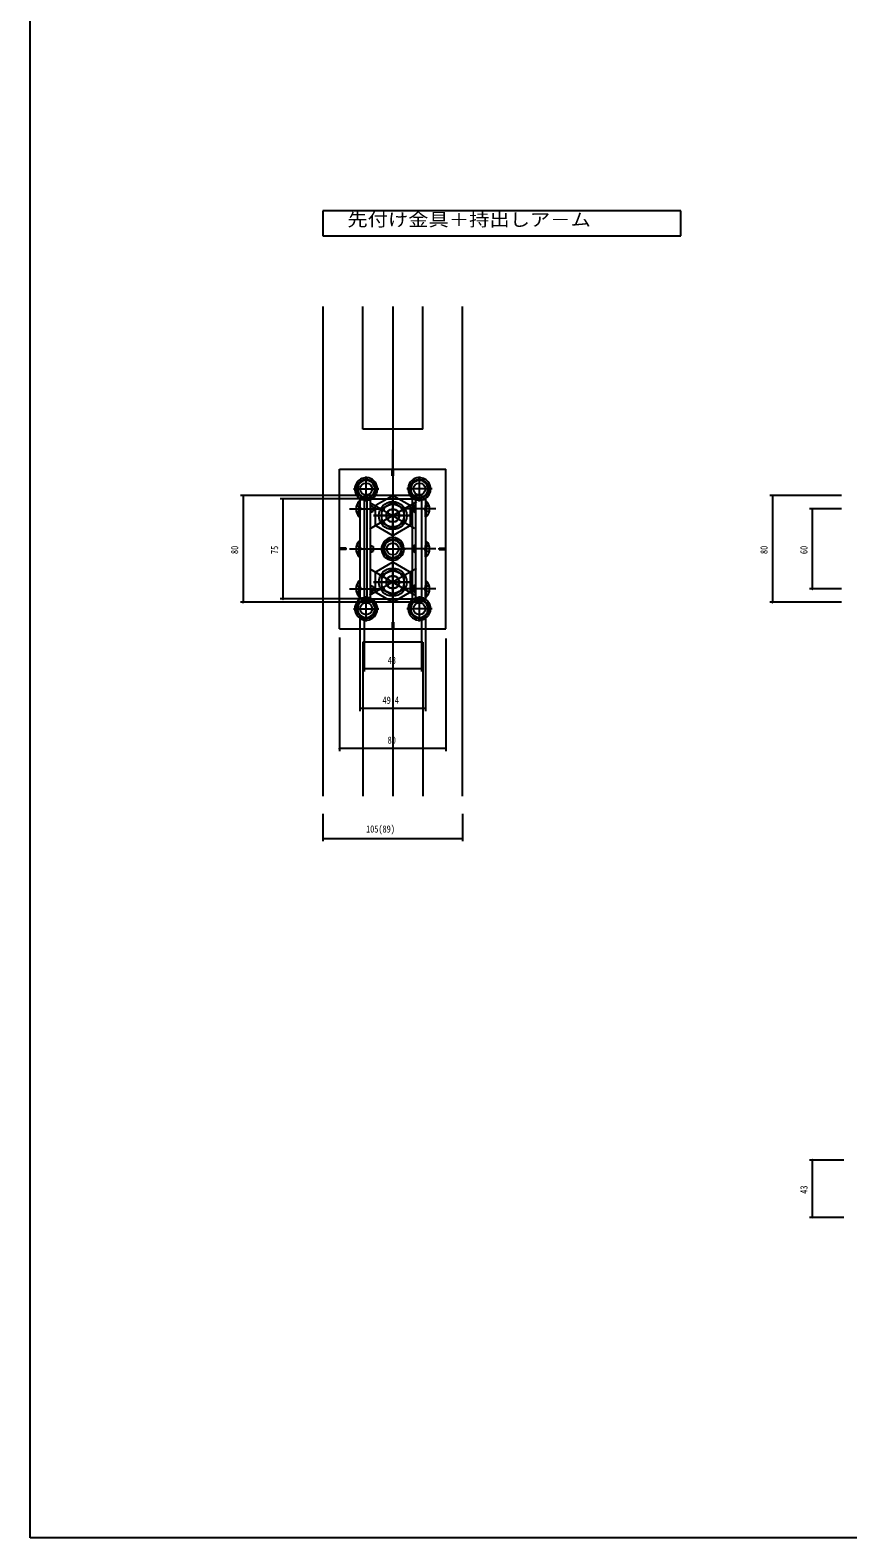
# Model space of a CAD drawing. Units: millimetres, scale not verified. Extents: x -693 to 693, y -1120 to 1122.
# Drawn here: x -693 to -78, y -1120 to 13 of the extents above; entities that cross this region are included whole.
import ezdxf
from ezdxf.enums import TextEntityAlignment as Align

# ---------------------------------------------------------------- set-up
doc = ezdxf.new("R2010")
doc.units = ezdxf.units.MM
doc.header["$LTSCALE"] = 4
for name, color, linetype in [('0-1_USER1', 3, 'Continuous'), ('0-2_YKK_13', 4, 'Continuous'), ('0-3_YKK_D', 6, 'Continuous'), ('0-4_YKK_ZWAK', 7, 'Continuous'), ('0-5_YSS_K', 3, 'Continuous')]:
    doc.layers.add(name, color=color, linetype=linetype)
doc.styles.add('ＭＳ ゴシック', font='')
doc.styles.get('ＭＳ ゴシック').set_extended_font_data('MS Gothic')

msp = doc.modelspace()

# ---------------------------------------------------------------- linework, layer by layer
at = {"layer": '0-1_USER1'}
for p, q in [((-203.977, -123.066), (-472.9, -123.066)), ((-472.9, -123.066), (-472.9, -141.63)), ((-203.977, -141.63), (-203.977, -123.066)), ((-472.9, -141.63), (-203.977, -141.63))]:
    msp.add_line(p, q, dxfattribs=at)
at = {"layer": '0-2_YKK_13'}
for p, q in [((-420.4, -321.433), (-420.4, -302.433)), ((-420.4, -321.433), (-420.4, -302.433)), ((-460.4, -436.933), (-460.4, -316.933)), ((-460.4, -316.933), (-380.4, -316.933)), ((-420.9, -321.933), (-420.9, -316.933)), ((-419.9, -321.933), (-419.9, -316.933)), ((-380.4, -436.933), (-380.4, -316.933)), ((-441.4, -325.005), (-446.9, -328.18)), ((-446.9, -328.18), (-446.9, -335.686)), ((-440.4, -324.428), (-441.4, -325.005)), ((-440.4, -341.433), (-440.4, -322.433)), ((-433.9, -328.18), (-440.4, -324.428)), ((-433.9, -335.686), (-433.9, -328.18)), ((-420.9, -321.933), (-419.9, -321.933)), ((-406.9, -335.686), (-406.9, -328.18)), ((-400.4, -341.433), (-400.4, -322.433)), ((-399.4, -325.005), (-393.9, -328.18)), ((-393.9, -328.18), (-393.9, -335.686)), ((-449.9, -331.933), (-430.9, -331.933)), ((-446.9, -335.686), (-444.751, -336.927)), ((-445.1, -339.433), (-445.1, -414.433)), ((-444.751, -336.927), (-440.4, -339.439)), ((-405.9, -336.933), (-441.9, -336.933)), ((-441.9, -336.933), (-441.9, -416.933)), ((-441.9, -339.433), (-441.9, -414.433)), ((-441.4, -339.433), (-399.4, -339.433)), ((-440.4, -339.439), (-433.9, -335.686)), ((-440.1, -339.433), (-436.4, -339.433)), ((-437.4, -336.933), (-439.9, -336.933)), ((-439.9, -336.933), (-439.9, -416.933)), ((-437.4, -336.933), (-437.4, -416.933)), ((-398.9, -336.933), (-437.4, -336.933)), ((-420.9, -337.21), (-432.9, -344.138)), ((-420.4, -332.308), (-420.4, -370.537)), ((-420.4, -366.433), (-420.4, -337.433)), ((-407.9, -344.138), (-419.9, -337.21)), ((-390.9, -331.933), (-409.9, -331.933)), ((-400.4, -339.439), (-406.9, -335.686)), ((-405.9, -336.933), (-405.9, -416.933)), ((-404.4, -339.433), (-400.7, -339.433)), ((-403.4, -336.933), (-403.4, -416.933)), ((-396.049, -336.927), (-400.4, -339.439)), ((-398.9, -336.933), (-398.9, -416.933)), ((-398.9, -339.433), (-398.9, -414.433)), ((-393.9, -335.686), (-396.049, -336.927)), ((-395.7, -339.433), (-395.7, -414.433)), ((-452.807, -346.933), (-426.415, -346.933)), ((-445.609, -341.033), (-445.609, -349.433)), ((-445.1, -341.033), (-445.609, -341.033)), ((-445.609, -352.833), (-445.609, -344.433)), ((-445.1, -341.033), (-445.1, -349.433)), ((-445.1, -352.833), (-445.1, -344.433)), ((-402.577, -341.642), (-437.944, -362.061)), ((-437.603, -342.001), (-403.977, -361.414)), ((-437.4, -344.433), (-436.8, -344.433)), ((-435.41, -345.087), (-437.4, -345.087)), ((-435.41, -348.778), (-437.4, -348.778)), ((-436.8, -349.433), (-437.4, -349.433)), ((-436.8, -349.433), (-436.8, -344.433)), ((-436.8, -344.433), (-435.1, -345.233)), ((-436.8, -349.433), (-435.1, -348.633)), ((-435.1, -345.233), (-435.1, -348.633)), ((-433.4, -358.861), (-433.4, -345.004)), ((-420.4, -342.118), (-428.9, -347.025)), ((-428.9, -347.025), (-428.9, -356.84)), ((-411.9, -347.025), (-420.4, -342.118)), ((-387.993, -346.933), (-414.385, -346.933)), ((-411.9, -356.84), (-411.9, -347.025)), ((-407.4, -345.004), (-407.4, -358.861)), ((-404, -344.433), (-405.7, -345.233)), ((-405.7, -345.233), (-405.7, -348.633)), ((-404, -349.433), (-405.7, -348.633)), ((-405.39, -345.087), (-403.4, -345.087)), ((-405.39, -348.778), (-403.4, -348.778)), ((-403.4, -344.433), (-404, -344.433)), ((-404, -349.433), (-404, -344.433)), ((-404, -349.433), (-403.4, -349.433)), ((-395.867, -345.788), (-396.476, -346.933)), ((-395.867, -348.078), (-396.476, -346.933)), ((-393.089, -344.433), (-395.867, -345.788)), ((-393.089, -349.433), (-395.867, -348.078)), ((-395.7, -341.033), (-395.7, -349.433)), ((-395.7, -341.033), (-395.191, -341.033)), ((-395.7, -352.833), (-395.7, -344.433)), ((-395.191, -341.033), (-395.191, -349.433)), ((-395.191, -352.833), (-395.191, -344.433)), ((-445.1, -352.833), (-445.609, -352.833)), ((-432.9, -359.727), (-420.9, -366.655)), ((-428.9, -356.84), (-420.4, -361.747)), ((-420.4, -361.747), (-411.9, -356.84)), ((-419.9, -366.655), (-407.9, -359.727)), ((-395.7, -352.833), (-395.191, -352.833)), ((-445.609, -371.033), (-445.609, -379.433)), ((-445.1, -371.033), (-445.609, -371.033)), ((-445.1, -371.033), (-445.1, -379.433)), ((-421.4, -370.005), (-426.9, -373.18)), ((-426.9, -373.18), (-426.9, -380.686)), ((-420.4, -369.428), (-421.4, -370.005)), ((-413.9, -373.18), (-420.4, -369.428)), ((-413.9, -380.686), (-413.9, -373.18)), ((-395.7, -371.033), (-395.7, -379.433)), ((-395.7, -371.033), (-395.191, -371.033)), ((-395.191, -371.033), (-395.191, -379.433)), ((-455.4, -376.433), (-460.4, -376.433)), ((-455.4, -377.433), (-460.4, -377.433)), ((-455.4, -377.433), (-455.4, -376.433)), ((-452.807, -376.933), (-426.415, -376.933)), ((-447.711, -374.433), (-444.933, -375.788)), ((-445.609, -382.833), (-445.609, -374.433)), ((-445.1, -382.833), (-445.609, -382.833)), ((-445.1, -382.833), (-445.1, -374.433)), ((-444.933, -375.788), (-444.324, -376.933)), ((-437.4, -374.433), (-436.8, -374.433)), ((-435.41, -375.087), (-437.4, -375.087)), ((-435.41, -378.778), (-437.4, -378.778)), ((-436.8, -379.433), (-437.4, -379.433)), ((-436.8, -379.433), (-436.8, -374.433)), ((-436.8, -374.433), (-435.1, -375.233)), ((-436.8, -379.433), (-435.1, -378.633)), ((-435.1, -375.233), (-435.1, -378.633)), ((-429.9, -376.933), (-410.9, -376.933)), ((-429.9, -376.933), (-410.9, -376.933)), ((-426.9, -380.686), (-424.751, -381.927)), ((-424.751, -381.927), (-420.4, -384.439)), ((-420.4, -384.439), (-413.9, -380.686)), ((-420.4, -382.308), (-420.4, -420.537)), ((-387.993, -376.933), (-414.385, -376.933)), ((-405.7, -375.233), (-405.7, -378.633)), ((-404, -379.433), (-405.7, -378.633)), ((-405.39, -375.087), (-403.4, -375.087)), ((-405.39, -378.778), (-403.4, -378.778)), ((-404, -379.433), (-404, -374.433)), ((-404, -379.433), (-403.4, -379.433)), ((-395.867, -375.788), (-396.476, -376.933)), ((-395.867, -378.078), (-396.476, -376.933)), ((-393.089, -374.433), (-395.867, -375.788)), ((-393.089, -379.433), (-395.867, -378.078)), ((-395.7, -382.833), (-395.7, -374.433)), ((-395.7, -382.833), (-395.191, -382.833)), ((-395.191, -382.833), (-395.191, -374.433)), ((-385.4, -376.433), (-380.4, -376.433)), ((-385.4, -377.433), (-385.4, -376.433)), ((-385.4, -377.433), (-380.4, -377.433)), ((-402.577, -391.642), (-437.944, -412.061)), ((-437.603, -392.001), (-403.977, -411.414)), ((-433.4, -408.861), (-433.4, -395.004)), ((-420.9, -387.21), (-432.9, -394.138)), ((-420.4, -392.118), (-428.9, -397.025)), ((-420.4, -416.433), (-420.4, -387.433)), ((-411.9, -397.025), (-420.4, -392.118)), ((-407.9, -394.138), (-419.9, -387.21)), ((-407.4, -395.004), (-407.4, -408.861)), ((-452.807, -406.933), (-426.415, -406.933)), ((-445.1, -401.033), (-445.609, -401.033)), ((-445.609, -401.033), (-445.609, -409.433)), ((-445.609, -412.833), (-445.609, -404.433)), ((-445.1, -401.033), (-445.1, -409.433)), ((-445.1, -412.833), (-445.1, -404.433)), ((-444.933, -408.078), (-444.324, -406.933)), ((-437.4, -404.433), (-436.8, -404.433)), ((-435.41, -405.087), (-437.4, -405.087)), ((-436.8, -404.433), (-435.1, -405.233)), ((-436.8, -409.433), (-436.8, -404.433)), ((-435.1, -405.233), (-435.1, -408.633)), ((-428.9, -397.025), (-428.9, -406.84)), ((-428.9, -406.84), (-420.4, -411.747)), ((-420.4, -411.747), (-411.9, -406.84)), ((-387.993, -406.933), (-414.385, -406.933)), ((-411.9, -406.84), (-411.9, -397.025)), ((-405.7, -405.233), (-405.7, -408.633)), ((-405.39, -405.087), (-403.4, -405.087)), ((-404, -409.433), (-404, -404.433)), ((-395.867, -405.788), (-396.476, -406.933)), ((-395.867, -408.078), (-396.476, -406.933)), ((-393.089, -404.433), (-395.867, -405.788)), ((-395.7, -401.033), (-395.191, -401.033)), ((-395.7, -401.033), (-395.7, -409.433)), ((-395.7, -412.833), (-395.7, -404.433)), ((-395.191, -401.033), (-395.191, -409.433)), ((-395.191, -412.833), (-395.191, -404.433)), ((-447.711, -409.433), (-444.933, -408.078)), ((-441.4, -415.005), (-446.9, -418.18)), ((-446.9, -418.18), (-446.9, -425.686)), ((-445.1, -412.833), (-445.609, -412.833)), ((-405.9, -416.933), (-442.9, -416.933)), ((-440.4, -414.428), (-441.4, -415.005)), ((-441.4, -414.433), (-399.4, -414.433)), ((-440.4, -431.433), (-440.4, -412.433)), ((-433.9, -418.18), (-440.4, -414.428)), ((-440.1, -414.433), (-436.4, -414.433)), ((-437.4, -416.933), (-439.9, -416.933)), ((-435.41, -408.778), (-437.4, -408.778)), ((-436.8, -409.433), (-437.4, -409.433)), ((-398.9, -416.933), (-437.4, -416.933)), ((-436.8, -409.433), (-435.1, -408.633)), ((-433.9, -425.686), (-433.9, -418.18)), ((-432.9, -409.727), (-420.9, -416.655)), ((-419.9, -416.655), (-407.9, -409.727)), ((-406.9, -418.18), (-400.4, -414.428)), ((-406.9, -425.686), (-406.9, -418.18)), ((-404, -409.433), (-405.7, -408.633)), ((-405.39, -408.778), (-403.4, -408.778)), ((-404.4, -414.433), (-400.7, -414.433)), ((-404, -409.433), (-403.4, -409.433)), ((-400.4, -431.433), (-400.4, -412.433)), ((-400.4, -414.428), (-399.4, -415.005)), ((-399.4, -415.005), (-393.9, -418.18)), ((-393.089, -409.433), (-395.867, -408.078)), ((-395.7, -412.833), (-395.191, -412.833)), ((-393.9, -418.18), (-393.9, -425.686)), ((-449.9, -421.933), (-430.9, -421.933)), ((-446.9, -425.686), (-444.751, -426.927)), ((-444.751, -426.927), (-440.4, -429.439)), ((-440.4, -429.439), (-433.9, -425.686)), ((-390.9, -421.933), (-409.9, -421.933)), ((-400.4, -429.439), (-406.9, -425.686)), ((-396.049, -426.927), (-400.4, -429.439)), ((-393.9, -425.686), (-396.049, -426.927)), ((-460.4, -436.933), (-420.4, -436.933)), ((-420.9, -431.933), (-420.9, -436.933)), ((-420.9, -431.933), (-419.9, -431.933)), ((-420.4, -436.933), (-380.4, -436.933)), ((-419.9, -431.933), (-419.9, -436.933))]:
    msp.add_line(p, q, dxfattribs=at)
for points in [[(-406.9, -328.18), (-400.4, -324.428), (-399.4, -325.005)], [(-447.711, -344.433), (-444.933, -345.788), (-444.324, -346.933)], [(-447.711, -349.433), (-444.933, -348.078), (-444.324, -346.933)], [(-434.9, -351.933), (-405.9, -351.933), (-434.9, -351.933)], [(-447.711, -379.433), (-444.933, -378.078), (-444.324, -376.933)], [(-403.4, -374.433), (-404, -374.433), (-405.7, -375.233)], [(-447.711, -404.433), (-444.933, -405.788), (-444.324, -406.933)], [(-434.9, -401.933), (-405.9, -401.933), (-434.9, -401.933)], [(-403.4, -404.433), (-404, -404.433), (-405.7, -405.233)]]:
    msp.add_lwpolyline(points, dxfattribs=at)
for centre, radius in [((-440.4, -331.933), 4.5), ((-400.4, -331.933), 4.5), ((-420.4, -351.933), 10.5), ((-420.4, -351.933), 8.5), ((-420.4, -351.933), 5), ((-420.4, -351.933), 5), ((-420.4, -351.933), 4.688), ((-420.4, -351.933), 4.688), ((-420.4, -376.933), 4.5), ((-420.4, -401.933), 10.5), ((-420.4, -401.933), 8.5), ((-420.4, -401.933), 5), ((-420.4, -401.933), 5), ((-420.4, -401.933), 4.688), ((-420.4, -401.933), 4.688), ((-440.4, -421.933), 4.5), ((-400.4, -421.933), 4.5)]:
    msp.add_circle(centre, radius, dxfattribs=at)
for centre, radius, start, end in [((-440.4, -331.933), 8.5, 96.75633, 215.97958), ((-440.4, -331.933), 8.5, 215.97958, 96.75633), ((-440.4, -331.933), 6.5, 98.84988, 236.96632), ((-440.4, -331.933), 7.05, 97.21814, 142.78186), ((-440.4, -331.933), 6.5, 236.96632, 98.84988), ((-440.4, -331.933), 7.05, 37.21814, 82.78186), ((-400.4, -331.933), 8.5, 83.24367, 324.02042), ((-400.4, -331.933), 6.5, 81.15012, 303.03368), ((-400.4, -331.933), 7.05, 97.21814, 142.78186), ((-400.4, -331.933), 7.05, 37.21814, 82.78186), ((-400.4, -331.933), 8.5, 324.02042, 83.24367), ((-400.4, -331.933), 6.5, 303.03368, 81.15012), ((-440.4, -331.933), 7.05, 157.21814, 202.78186), ((-440.4, -331.933), 7.05, 217.21814, 225.09916), ((-440.4, -331.933), 7.05, 225.09916, 261.84544), ((-440.4, -331.933), 7.05, 261.84544, 262.78186), ((-440.4, -331.933), 7.05, 277.21814, 322.78186), ((-440.4, -331.933), 7.05, 337.21814, 22.78186), ((-420.4, -338.076), 1, 60, 120), ((-400.4, -331.933), 7.05, 157.21814, 202.78186), ((-400.4, -331.933), 7.05, 217.21814, 262.78186), ((-400.4, -331.933), 7.05, 277.21814, 278.15456), ((-400.4, -331.933), 7.05, 278.15456, 314.90084), ((-400.4, -331.933), 7.05, 314.90084, 322.78186), ((-400.4, -331.933), 7.05, 337.21814, 22.78186), ((-439.868, -346.933), 8.232, 134.2189, 225.7811), ((-432.4, -345.004), 1, 120, 180), ((-408.4, -345.004), 1, 0, 60), ((-400.932, -346.933), 8.232, 314.2189, 45.7811), ((-432.4, -358.861), 1, 180, 240), ((-408.4, -358.861), 1, 300, 0), ((-439.868, -376.933), 8.232, 134.2189, 225.7811), ((-420.4, -376.933), 8.5, 96.75633, 215.97958), ((-420.4, -376.933), 8.5, 215.97958, 96.75633), ((-420.4, -376.933), 6.5, 98.84988, 236.96632), ((-420.4, -376.933), 7.05, 97.21814, 142.78186), ((-420.4, -376.933), 6.5, 236.96632, 98.84988), ((-420.4, -365.789), 1, 240, 300), ((-420.4, -376.933), 7.05, 37.21814, 82.78186), ((-400.932, -376.933), 8.232, 314.2189, 45.7811), ((-420.4, -376.933), 7.05, 157.21814, 202.78186), ((-420.4, -376.933), 7.05, 217.21814, 225.09916), ((-420.4, -376.933), 7.05, 225.09916, 261.84544), ((-420.4, -376.933), 7.05, 261.84544, 262.78186), ((-420.4, -376.933), 7.05, 277.21814, 322.78186), ((-420.4, -376.933), 7.05, 337.21814, 22.78186), ((-432.4, -395.004), 1, 120, 180), ((-420.4, -388.076), 1, 60, 120), ((-408.4, -395.004), 1, 0, 60), ((-439.868, -406.933), 8.232, 134.2189, 225.7811), ((-400.932, -406.933), 8.232, 314.2189, 45.7811), ((-440.4, -421.933), 8.5, 96.75633, 215.97958), ((-440.4, -421.933), 8.5, 215.97958, 96.75633), ((-440.4, -421.933), 6.5, 98.84988, 236.96632), ((-440.4, -421.933), 7.05, 97.21814, 142.78186), ((-440.4, -421.933), 6.5, 236.96632, 98.84988), ((-440.4, -421.933), 7.05, 37.21814, 82.78186), ((-432.4, -408.861), 1, 180, 240), ((-420.4, -415.789), 1, 240, 300), ((-400.4, -421.933), 8.5, 83.24367, 324.02042), ((-408.4, -408.861), 1, 300, 0), ((-400.4, -421.933), 6.5, 81.15012, 303.03368), ((-400.4, -421.933), 7.05, 97.21814, 142.78186), ((-400.4, -421.933), 7.05, 37.21814, 82.78186), ((-400.4, -421.933), 8.5, 324.02042, 83.24367), ((-400.4, -421.933), 6.5, 303.03368, 81.15012), ((-440.4, -421.933), 7.05, 157.21814, 202.78186), ((-440.4, -421.933), 7.05, 217.21814, 225.09916), ((-440.4, -421.933), 7.05, 225.09916, 261.84544), ((-440.4, -421.933), 7.05, 261.84544, 262.78186), ((-440.4, -421.933), 7.05, 277.21814, 322.78186), ((-440.4, -421.933), 7.05, 337.21814, 22.78186), ((-400.4, -421.933), 7.05, 157.21814, 202.78186), ((-400.4, -421.933), 7.05, 217.21814, 262.78186), ((-400.4, -421.933), 7.05, 277.21814, 278.15456), ((-400.4, -421.933), 7.05, 278.15456, 314.90084), ((-400.4, -421.933), 7.05, 314.90084, 322.78186), ((-400.4, -421.933), 7.05, 337.21814, 22.78186)]:
    msp.add_arc(centre, radius, start, end, dxfattribs=at)
at = {"layer": '0-3_YKK_D'}
for p, q in [((-443.9, -336.933), (-534.9, -336.933)), ((-532.9, -336.933), (-532.9, -416.933)), ((-442.1, -339.433), (-504.9, -339.433)), ((-502.9, -339.433), (-502.9, -414.433)), ((-83.207, -336.933), (-137.1, -336.933)), ((-135.1, -336.933), (-135.1, -416.933)), ((-83.131, -346.933), (-107.1, -346.933)), ((-105.1, -346.933), (-105.1, -406.933)), ((-83.244, -406.933), (-107.1, -406.933)), ((-439.4, -416.933), (-534.9, -416.933)), ((-442.1, -414.433), (-504.9, -414.433)), ((-83.27, -416.933), (-137.1, -416.933)), ((-445.1, -428.682), (-445.1, -498.933)), ((-441.9, -428.682), (-441.9, -468.933)), ((-398.9, -428.682), (-398.9, -468.933)), ((-395.7, -428.682), (-395.7, -498.933)), ((-460.4, -443.618), (-460.4, -528.933)), ((-380.4, -444.187), (-380.4, -528.933)), ((-398.9, -466.933), (-441.9, -466.933)), ((-395.7, -496.933), (-445.1, -496.933)), ((-380.4, -526.933), (-460.4, -526.933)), ((-472.9, -575.864), (-472.9, -596.428)), ((-367.9, -575.864), (-367.9, -596.428)), ((-472.9, -594.428), (-367.9, -594.428)), ((-81.462, -836.165), (-107.1, -836.165)), ((-105.1, -836.165), (-105.1, -879.165)), ((-81.462, -879.165), (-107.1, -879.165))]:
    msp.add_line(p, q, dxfattribs=at)
for centre, start, end in [((-532.9, -336.933), 90, 270), ((-532.9, -336.933), 270, 90), ((-502.9, -339.433), 90, 270), ((-502.9, -339.433), 270, 90), ((-135.1, -336.933), 90, 270), ((-135.1, -336.933), 270, 90), ((-105.1, -346.933), 90, 270), ((-105.1, -346.933), 270, 90), ((-105.1, -406.933), 90, 270), ((-105.1, -406.933), 270, 90), ((-532.9, -416.933), 90, 270), ((-532.9, -416.933), 270, 90), ((-502.9, -414.433), 90, 270), ((-502.9, -414.433), 270, 90), ((-135.1, -416.933), 90, 270), ((-135.1, -416.933), 270, 90), ((-441.9, -466.933), 0, 180), ((-441.9, -466.933), 180, 0), ((-398.9, -466.933), 0, 180), ((-398.9, -466.933), 180, 0), ((-445.1, -496.933), 0, 180), ((-445.1, -496.933), 180, 0), ((-395.7, -496.933), 0, 180), ((-395.7, -496.933), 180, 0), ((-460.4, -526.933), 0, 180), ((-460.4, -526.933), 180, 0), ((-380.4, -526.933), 0, 180), ((-380.4, -526.933), 180, 0), ((-472.9, -594.428), 0, 180), ((-472.9, -594.428), 180, 0), ((-367.9, -594.428), 0, 180), ((-367.9, -594.428), 180, 0), ((-105.1, -836.165), 90, 270), ((-105.1, -836.165), 270, 90), ((-105.1, -879.165), 90, 270), ((-105.1, -879.165), 270, 90)]:
    msp.add_arc(centre, 0.212, start, end, dxfattribs=at)
at = {"layer": '0-4_YKK_ZWAK'}
for p, q in [((-692.9, -1119.9), (-692.9, 1064.1)), ((693.1, -1119.9), (-692.9, -1119.9))]:
    msp.add_line(p, q, dxfattribs=at)
at = {"layer": '0-5_YSS_K'}
for p, q in [((-472.9, -194.738), (-472.9, -562.824)), ((-442.9, -286.933), (-442.9, -194.738)), ((-420.4, -194.738), (-420.4, -562.824)), ((-397.9, -286.933), (-397.9, -194.738)), ((-367.9, -562.824), (-367.9, -194.738)), ((-397.9, -286.933), (-442.9, -286.933)), ((-397.9, -446.934), (-442.9, -446.934)), ((-442.9, -446.934), (-442.9, -562.824)), ((-397.9, -446.934), (-397.9, -562.824))]:
    msp.add_line(p, q, dxfattribs=at)

# ---------------------------------------------------------------- texts
at = {"layer": '0-1_USER1', "style": 'ＭＳ ゴシック', "width": 1.15}
msp.add_text('\u3000先付け金具＋持出しア－ム\u3000', height=9.721, dxfattribs=at).set_placement((-469.78, -137.363), align=Align.BOTTOM_LEFT)
at = {"layer": '0-3_YKK_D', "style": 'ＭＳ ゴシック', "width": 0.8}
for s, p in [('80', (-534.9, -380.791)), ('75', (-504.9, -380.791)), ('80', (-137.1, -380.791)), ('60', (-107.1, -380.836)), ('43', (-107.1, -861.404))]:
    msp.add_text(s, height=5.422, rotation=90, dxfattribs=at).set_placement(p, align=Align.BOTTOM_LEFT)
for s, p in [('43', (-424.139, -464.933)), ('49.4', (-428.073, -494.933)), ('80', (-424.259, -524.933)), ('105(89)', (-440.456, -591.679))]:
    msp.add_text(s, height=5.422, dxfattribs=at).set_placement(p, align=Align.BOTTOM_LEFT)

doc.saveas('drawing.dxf')
